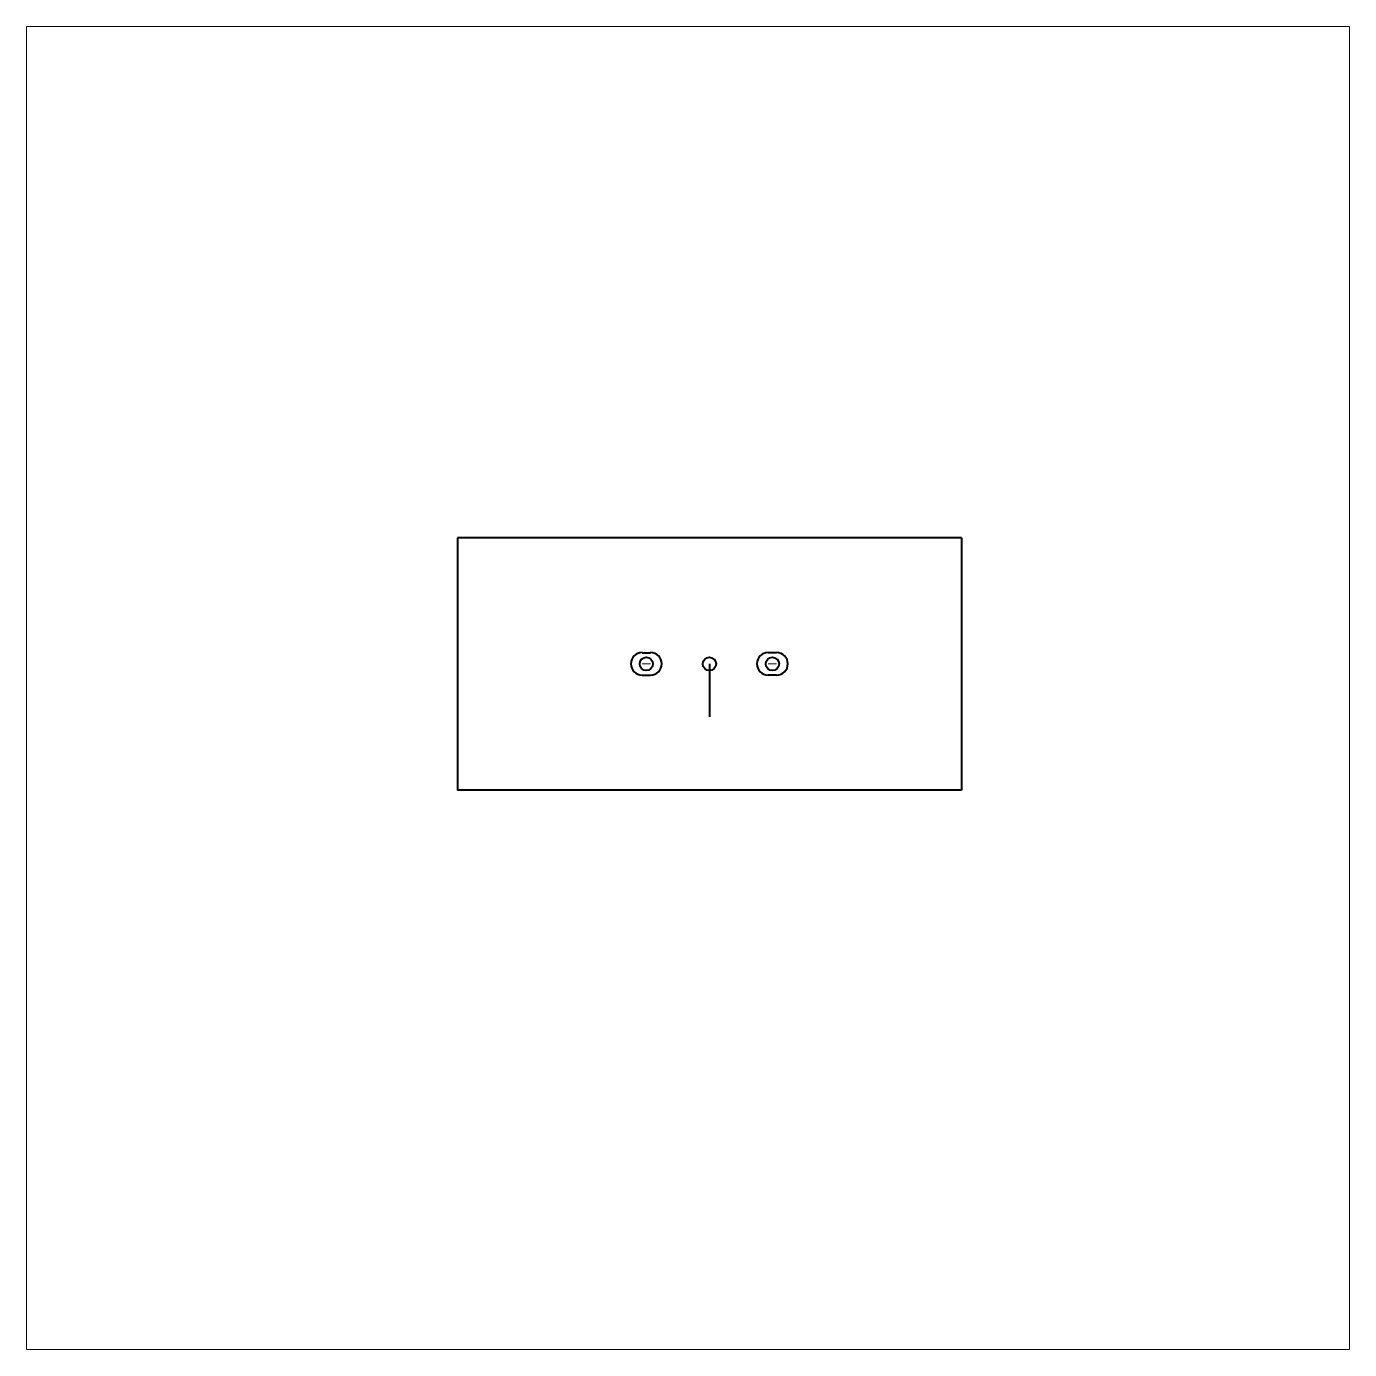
# Paper-space layout 'Sheet1' of a CAD drawing. Header units: millimetres. Extents: x 0 to 3.94, y 0 to 3.94.
# The model-space entities are those that its viewports show. They can reach past a viewport. Long polylines and large blocks are cut down to what shows.
import ezdxf

# ---------------------------------------------------------------- set-up
doc = ezdxf.new("R2010")
doc.units = ezdxf.units.MM
doc.header["$LTSCALE"] = 0.5
doc.linetypes.add('CENTER', pattern=[0.72, 0.45, -0.09, 0.09, -0.09])
for name, color, linetype, lineweight in [('ModelSketch_Construction', 7, 'CENTER', 13), ('ModelSketch_Point', 7, 'Continuous', 40), ('ModelSketch_Visible', 7, 'Continuous', 40), ('Visible', 7, 'Continuous', 40)]:
    doc.layers.add(name, color=color, linetype=linetype, lineweight=lineweight)

msp = doc.modelspace()

# ---------------------------------------------------------------- linework, layer by layer
at = {"layer": 'ModelSketch_Construction'}
for p, q in [((77.2, 51.82), (77.83, 51.82)), ((87.36, 51.82), (86.72, 51.82))]:
    msp.add_line(p, q, dxfattribs=at)
at = {"layer": 'ModelSketch_Point'}
for centre in [(77.51, 51.82), (82.28, 51.82), (87.04, 51.82)]:
    msp.add_circle(centre, 0.5, dxfattribs=at)
at = {"layer": 'ModelSketch_Visible'}
for p, q in [((77.2, 52.67), (77.83, 52.67)), ((87.36, 52.67), (86.72, 52.67)), ((82.28, 51.82), (82.28, 47.82)), ((77.2, 50.97), (77.83, 50.97)), ((87.36, 50.97), (86.72, 50.97))]:
    msp.add_line(p, q, dxfattribs=at)
for centre, start, end in [((77.2, 51.82), 90, 270), ((77.83, 51.82), 270, 90), ((86.72, 51.82), 90, 270), ((87.36, 51.82), 270, 90)]:
    msp.add_arc(centre, 0.851, start, end, dxfattribs=at)
at = {"layer": 'Visible'}
for p, q in [((63.23, 61.34), (63.23, 42.29)), ((101.33, 61.34), (63.23, 61.34)), ((101.33, 61.34), (101.33, 42.29)), ((101.33, 42.29), (63.23, 42.29))]:
    msp.add_line(p, q, dxfattribs=at)

psp = doc.layouts.new('Sheet1')

# ---------------------------------------------------------------- viewports
at = {"layer": '0', "view_target_point": (80.661, 50)}
psp.add_viewport(center=(1.9685, 1.9685), size=(3.937, 3.93701), view_center_point=(0, 0), view_height=100, dxfattribs=at)

doc.saveas('drawing.dxf')
